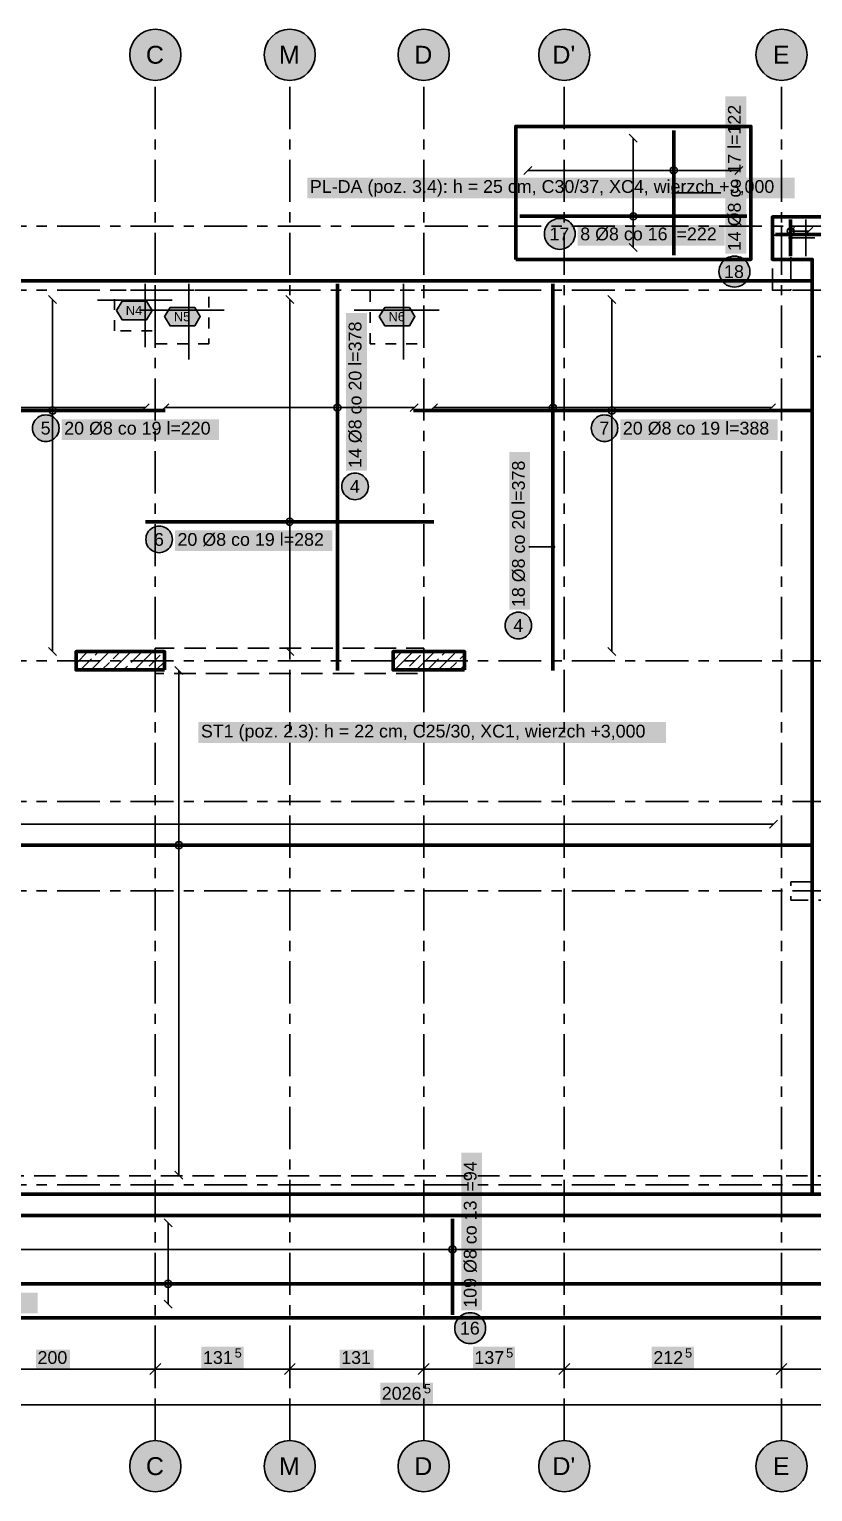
# Model space of a CAD drawing. Header units: metres. Extents: x -3.5 to 19.4, y -3 to 11.3.
# Drawn here: x 4.64 to 12.31, y -3 to 11.3 of the extents above; entities that cross this region are included whole.
import ezdxf

# ---------------------------------------------------------------- set-up
doc = ezdxf.new("R2010")
doc.units = ezdxf.units.M
for name, pattern in [('KRESKOWA', [5.25, 4.2, -1.05]), ('KRESKOWA_DROBNA', [3.15, 2.1, -1.05]), ('PUNKTOWA', [10.5, 8.4, -1.05, 0, -1.05])]:
    doc.linetypes.add(name, pattern=pattern)
for name, color, linetype, lineweight in [('A-KRESKOWANIE', 8, 'Continuous', 18), ('A-MASKA', 7, 'Continuous', 18), ('A-OPISY', 2, 'Continuous', 25), ('K-KONSTR', 7, 'Continuous', 50), ('K-OSIE', 1, 'PUNKTOWA', 25), ('K-WYMIARY', 1, 'Continuous', 25), ('K-ZBROJENIE', 1, 'Continuous', 100), ('K-ZBROJENIE-OPIS', 2, 'Continuous', 25)]:
    doc.layers.add(name, color=color, linetype=linetype, lineweight=lineweight)
doc.styles.add('PL_ARIAL', font='arial.ttf')

msp = doc.modelspace()

# ---------------------------------------------------------------- hatches: boundary and pattern name
at = {"layer": 'A-MASKA', "true_color": 0xffffff}
for points in [[(11.654, 9.105), (11.654, 10.645), (11.451, 10.645), (11.451, 9.105)], [(7.362, 9.647), (12.128, 9.647), (12.128, 9.85), (7.362, 9.85)], [(10.006, 9.184), (11.444, 9.184), (11.444, 9.386), (10.006, 9.386)], [(7.944, 6.985), (7.944, 8.525), (7.741, 8.525), (7.741, 6.985)], [(4.959, 7.284), (6.499, 7.284), (6.499, 7.487), (4.959, 7.487)], [(10.423, 7.284), (11.963, 7.284), (11.963, 7.487), (10.423, 7.487)], [(9.541, 5.625), (9.541, 7.165), (9.339, 7.165), (9.339, 5.625)], [(6.067, 6.197), (7.607, 6.197), (7.607, 6.399), (6.067, 6.399)], [(6.296, 4.322), (10.87, 4.322), (10.87, 4.525), (6.296, 4.525)], [(9.07, -1.226), (9.07, 0.314), (8.867, 0.314), (8.867, -1.226)], [(2.03, -1.255), (4.726, -1.255), (4.726, -1.052), (2.03, -1.052)], [(4.708, -1.792), (5.042, -1.792), (5.042, -1.61), (4.708, -1.61)], [(6.326, -1.792), (6.739, -1.792), (6.739, -1.583), (6.326, -1.583)], [(7.678, -1.792), (8.012, -1.792), (8.012, -1.61), (7.678, -1.61)], [(8.981, -1.792), (9.394, -1.792), (9.394, -1.583), (8.981, -1.583)], [(10.731, -1.792), (11.144, -1.792), (11.144, -1.583), (10.731, -1.583)], [(8.075, -2.143), (8.59, -2.143), (8.59, -1.933), (8.075, -1.933)]]:
    msp.add_hatch(color=7, dxfattribs=at).paths.add_polyline_path(points)
at = {"layer": 'K-OSIE', "true_color": 0xffffff}
for points in [[(6.125, 11.05), (6.123, 11.083), (6.116, 11.115), (6.106, 11.146), (6.092, 11.175), (6.073, 11.202), (6.052, 11.227), (6.027, 11.248), (6, 11.267), (5.971, 11.281), (5.94, 11.291), (5.908, 11.298), (5.875, 11.3), (5.842, 11.298), (5.81, 11.291), (5.779, 11.281), (5.75, 11.267), (5.723, 11.248), (5.698, 11.227), (5.677, 11.202), (5.658, 11.175), (5.644, 11.146), (5.634, 11.115), (5.627, 11.083), (5.625, 11.05), (5.627, 11.017), (5.634, 10.985), (5.644, 10.954), (5.658, 10.925), (5.677, 10.898), (5.698, 10.873), (5.723, 10.852), (5.75, 10.833), (5.779, 10.819), (5.81, 10.809), (5.842, 10.802), (5.875, 10.8), (5.908, 10.802), (5.94, 10.809), (5.971, 10.819), (6, 10.833), (6.027, 10.852), (6.052, 10.873), (6.073, 10.898), (6.092, 10.925), (6.106, 10.954), (6.116, 10.985), (6.123, 11.017)], [(7.44, 11.05), (7.438, 11.083), (7.431, 11.115), (7.421, 11.146), (7.407, 11.175), (7.388, 11.202), (7.367, 11.227), (7.342, 11.248), (7.315, 11.267), (7.286, 11.281), (7.255, 11.291), (7.223, 11.298), (7.19, 11.3), (7.157, 11.298), (7.125, 11.291), (7.094, 11.281), (7.065, 11.267), (7.038, 11.248), (7.013, 11.227), (6.992, 11.202), (6.973, 11.175), (6.959, 11.146), (6.949, 11.115), (6.942, 11.083), (6.94, 11.05), (6.942, 11.017), (6.949, 10.985), (6.959, 10.954), (6.973, 10.925), (6.992, 10.898), (7.013, 10.873), (7.038, 10.852), (7.065, 10.833), (7.094, 10.819), (7.125, 10.809), (7.157, 10.802), (7.19, 10.8), (7.223, 10.802), (7.255, 10.809), (7.286, 10.819), (7.315, 10.833), (7.342, 10.852), (7.367, 10.873), (7.388, 10.898), (7.407, 10.925), (7.421, 10.954), (7.431, 10.985), (7.438, 11.017)], [(8.75, 11.05), (8.748, 11.083), (8.741, 11.115), (8.731, 11.146), (8.717, 11.175), (8.698, 11.202), (8.677, 11.227), (8.652, 11.248), (8.625, 11.267), (8.596, 11.281), (8.565, 11.291), (8.533, 11.298), (8.5, 11.3), (8.467, 11.298), (8.435, 11.291), (8.404, 11.281), (8.375, 11.267), (8.348, 11.248), (8.323, 11.227), (8.302, 11.202), (8.283, 11.175), (8.269, 11.146), (8.259, 11.115), (8.252, 11.083), (8.25, 11.05), (8.252, 11.017), (8.259, 10.985), (8.269, 10.954), (8.283, 10.925), (8.302, 10.898), (8.323, 10.873), (8.348, 10.852), (8.375, 10.833), (8.404, 10.819), (8.435, 10.809), (8.467, 10.802), (8.5, 10.8), (8.533, 10.802), (8.565, 10.809), (8.596, 10.819), (8.625, 10.833), (8.652, 10.852), (8.677, 10.873), (8.698, 10.898), (8.717, 10.925), (8.731, 10.954), (8.741, 10.985), (8.748, 11.017)], [(10.125, 11.05), (10.123, 11.083), (10.116, 11.115), (10.106, 11.146), (10.092, 11.175), (10.073, 11.202), (10.052, 11.227), (10.027, 11.248), (10, 11.267), (9.971, 11.281), (9.94, 11.291), (9.908, 11.298), (9.875, 11.3), (9.842, 11.298), (9.81, 11.291), (9.779, 11.281), (9.75, 11.267), (9.723, 11.248), (9.698, 11.227), (9.677, 11.202), (9.658, 11.175), (9.644, 11.146), (9.634, 11.115), (9.627, 11.083), (9.625, 11.05), (9.627, 11.017), (9.634, 10.985), (9.644, 10.954), (9.658, 10.925), (9.677, 10.898), (9.698, 10.873), (9.723, 10.852), (9.75, 10.833), (9.779, 10.819), (9.81, 10.809), (9.842, 10.802), (9.875, 10.8), (9.908, 10.802), (9.94, 10.809), (9.971, 10.819), (10, 10.833), (10.027, 10.852), (10.052, 10.873), (10.073, 10.898), (10.092, 10.925), (10.106, 10.954), (10.116, 10.985), (10.123, 11.017)], [(12.25, 11.05), (12.248, 11.083), (12.241, 11.115), (12.231, 11.146), (12.217, 11.175), (12.198, 11.202), (12.177, 11.227), (12.152, 11.248), (12.125, 11.267), (12.096, 11.281), (12.065, 11.291), (12.033, 11.298), (12, 11.3), (11.967, 11.298), (11.935, 11.291), (11.904, 11.281), (11.875, 11.267), (11.848, 11.248), (11.823, 11.227), (11.802, 11.202), (11.783, 11.175), (11.769, 11.146), (11.759, 11.115), (11.752, 11.083), (11.75, 11.05), (11.752, 11.017), (11.759, 10.985), (11.769, 10.954), (11.783, 10.925), (11.802, 10.898), (11.823, 10.873), (11.848, 10.852), (11.875, 10.833), (11.904, 10.819), (11.935, 10.809), (11.967, 10.802), (12, 10.8), (12.033, 10.802), (12.065, 10.809), (12.096, 10.819), (12.125, 10.833), (12.152, 10.852), (12.177, 10.873), (12.198, 10.898), (12.217, 10.925), (12.231, 10.954), (12.241, 10.985), (12.248, 11.017)], [(6.125, -2.75), (6.123, -2.717), (6.116, -2.685), (6.106, -2.654), (6.092, -2.625), (6.073, -2.598), (6.052, -2.573), (6.027, -2.552), (6, -2.533), (5.971, -2.519), (5.94, -2.509), (5.908, -2.502), (5.875, -2.5), (5.842, -2.502), (5.81, -2.509), (5.779, -2.519), (5.75, -2.533), (5.723, -2.552), (5.698, -2.573), (5.677, -2.598), (5.658, -2.625), (5.644, -2.654), (5.634, -2.685), (5.627, -2.717), (5.625, -2.75), (5.627, -2.783), (5.634, -2.815), (5.644, -2.846), (5.658, -2.875), (5.677, -2.902), (5.698, -2.927), (5.723, -2.948), (5.75, -2.967), (5.779, -2.981), (5.81, -2.991), (5.842, -2.998), (5.875, -3), (5.908, -2.998), (5.94, -2.991), (5.971, -2.981), (6, -2.967), (6.027, -2.948), (6.052, -2.927), (6.073, -2.902), (6.092, -2.875), (6.106, -2.846), (6.116, -2.815), (6.123, -2.783)], [(7.44, -2.75), (7.438, -2.717), (7.431, -2.685), (7.421, -2.654), (7.407, -2.625), (7.388, -2.598), (7.367, -2.573), (7.342, -2.552), (7.315, -2.533), (7.286, -2.519), (7.255, -2.509), (7.223, -2.502), (7.19, -2.5), (7.157, -2.502), (7.125, -2.509), (7.094, -2.519), (7.065, -2.533), (7.038, -2.552), (7.013, -2.573), (6.992, -2.598), (6.973, -2.625), (6.959, -2.654), (6.949, -2.685), (6.942, -2.717), (6.94, -2.75), (6.942, -2.783), (6.949, -2.815), (6.959, -2.846), (6.973, -2.875), (6.992, -2.902), (7.013, -2.927), (7.038, -2.948), (7.065, -2.967), (7.094, -2.981), (7.125, -2.991), (7.157, -2.998), (7.19, -3), (7.223, -2.998), (7.255, -2.991), (7.286, -2.981), (7.315, -2.967), (7.342, -2.948), (7.367, -2.927), (7.388, -2.902), (7.407, -2.875), (7.421, -2.846), (7.431, -2.815), (7.438, -2.783)], [(8.75, -2.75), (8.748, -2.717), (8.741, -2.685), (8.731, -2.654), (8.717, -2.625), (8.698, -2.598), (8.677, -2.573), (8.652, -2.552), (8.625, -2.533), (8.596, -2.519), (8.565, -2.509), (8.533, -2.502), (8.5, -2.5), (8.467, -2.502), (8.435, -2.509), (8.404, -2.519), (8.375, -2.533), (8.348, -2.552), (8.323, -2.573), (8.302, -2.598), (8.283, -2.625), (8.269, -2.654), (8.259, -2.685), (8.252, -2.717), (8.25, -2.75), (8.252, -2.783), (8.259, -2.815), (8.269, -2.846), (8.283, -2.875), (8.302, -2.902), (8.323, -2.927), (8.348, -2.948), (8.375, -2.967), (8.404, -2.981), (8.435, -2.991), (8.467, -2.998), (8.5, -3), (8.533, -2.998), (8.565, -2.991), (8.596, -2.981), (8.625, -2.967), (8.652, -2.948), (8.677, -2.927), (8.698, -2.902), (8.717, -2.875), (8.731, -2.846), (8.741, -2.815), (8.748, -2.783)], [(10.125, -2.75), (10.123, -2.717), (10.116, -2.685), (10.106, -2.654), (10.092, -2.625), (10.073, -2.598), (10.052, -2.573), (10.027, -2.552), (10, -2.533), (9.971, -2.519), (9.94, -2.509), (9.908, -2.502), (9.875, -2.5), (9.842, -2.502), (9.81, -2.509), (9.779, -2.519), (9.75, -2.533), (9.723, -2.552), (9.698, -2.573), (9.677, -2.598), (9.658, -2.625), (9.644, -2.654), (9.634, -2.685), (9.627, -2.717), (9.625, -2.75), (9.627, -2.783), (9.634, -2.815), (9.644, -2.846), (9.658, -2.875), (9.677, -2.902), (9.698, -2.927), (9.723, -2.948), (9.75, -2.967), (9.779, -2.981), (9.81, -2.991), (9.842, -2.998), (9.875, -3), (9.908, -2.998), (9.94, -2.991), (9.971, -2.981), (10, -2.967), (10.027, -2.948), (10.052, -2.927), (10.073, -2.902), (10.092, -2.875), (10.106, -2.846), (10.116, -2.815), (10.123, -2.783)], [(12.25, -2.75), (12.248, -2.717), (12.241, -2.685), (12.231, -2.654), (12.217, -2.625), (12.198, -2.598), (12.177, -2.573), (12.152, -2.552), (12.125, -2.533), (12.096, -2.519), (12.065, -2.509), (12.033, -2.502), (12, -2.5), (11.967, -2.502), (11.935, -2.509), (11.904, -2.519), (11.875, -2.533), (11.848, -2.552), (11.823, -2.573), (11.802, -2.598), (11.783, -2.625), (11.769, -2.654), (11.759, -2.685), (11.752, -2.717), (11.75, -2.75), (11.752, -2.783), (11.759, -2.815), (11.769, -2.846), (11.783, -2.875), (11.802, -2.902), (11.823, -2.927), (11.848, -2.948), (11.875, -2.967), (11.904, -2.981), (11.935, -2.991), (11.967, -2.998), (12, -3), (12.033, -2.998), (12.065, -2.991), (12.096, -2.981), (12.125, -2.967), (12.152, -2.948), (12.177, -2.927), (12.198, -2.902), (12.217, -2.875), (12.231, -2.846), (12.241, -2.815), (12.248, -2.783)]]:
    msp.add_hatch(color=7, dxfattribs=at).paths.add_polyline_path(points)
at = {"layer": 'K-ZBROJENIE-OPIS', "true_color": 0x000000}
for points in [[(10.969, 9.7), (10.968, 9.706), (10.966, 9.711), (10.962, 9.716), (10.958, 9.719), (10.952, 9.722), (10.946, 9.723), (10.941, 9.722), (10.935, 9.719), (10.931, 9.716), (10.927, 9.711), (10.925, 9.706), (10.924, 9.7), (10.925, 9.694), (10.927, 9.689), (10.931, 9.684), (10.935, 9.681), (10.941, 9.678), (10.946, 9.677), (10.952, 9.678), (10.958, 9.681), (10.962, 9.684), (10.966, 9.689), (10.968, 9.694)], [(12.111, 9.26), (12.11, 9.266), (12.108, 9.271), (12.104, 9.276), (12.1, 9.279), (12.094, 9.282), (12.089, 9.283), (12.083, 9.282), (12.077, 9.279), (12.073, 9.276), (12.069, 9.271), (12.067, 9.266), (12.066, 9.26), (12.067, 9.254), (12.069, 9.249), (12.073, 9.244), (12.077, 9.241), (12.083, 9.238), (12.089, 9.237), (12.094, 9.238), (12.1, 9.241), (12.104, 9.244), (12.108, 9.249), (12.11, 9.254)], [(9.786, 6.24), (9.786, 6.245), (9.783, 6.251), (9.78, 6.256), (9.775, 6.259), (9.77, 6.261), (9.764, 6.262), (9.758, 6.261), (9.753, 6.259), (9.748, 6.256), (9.744, 6.251), (9.742, 6.245), (9.741, 6.24), (9.742, 6.234), (9.744, 6.228), (9.748, 6.224), (9.753, 6.22), (9.758, 6.218), (9.764, 6.217), (9.77, 6.218), (9.775, 6.22), (9.78, 6.224), (9.783, 6.228), (9.786, 6.234)]]:
    msp.add_hatch(color=7, dxfattribs=at).paths.add_polyline_path(points)
at = {"layer": 'K-ZBROJENIE-OPIS', "true_color": 0xffffff}
for points in [[(9.982, 9.299), (9.98, 9.318), (9.976, 9.338), (9.97, 9.357), (9.961, 9.374), (9.95, 9.391), (9.937, 9.406), (9.923, 9.419), (9.906, 9.43), (9.888, 9.438), (9.87, 9.445), (9.85, 9.448), (9.831, 9.45), (9.811, 9.448), (9.791, 9.445), (9.773, 9.438), (9.755, 9.43), (9.739, 9.419), (9.724, 9.406), (9.711, 9.391), (9.7, 9.374), (9.691, 9.357), (9.685, 9.338), (9.681, 9.318), (9.68, 9.299), (9.681, 9.279), (9.685, 9.26), (9.691, 9.241), (9.7, 9.223), (9.711, 9.207), (9.724, 9.192), (9.739, 9.179), (9.755, 9.168), (9.773, 9.159), (9.791, 9.153), (9.811, 9.149), (9.831, 9.148), (9.85, 9.149), (9.87, 9.153), (9.888, 9.159), (9.906, 9.168), (9.923, 9.179), (9.937, 9.192), (9.95, 9.207), (9.961, 9.223), (9.97, 9.241), (9.976, 9.26), (9.98, 9.279)], [(11.69, 8.93), (11.689, 8.95), (11.685, 8.969), (11.678, 8.988), (11.67, 9.006), (11.659, 9.022), (11.646, 9.037), (11.631, 9.05), (11.614, 9.061), (11.597, 9.07), (11.578, 9.076), (11.559, 9.08), (11.539, 9.081), (11.519, 9.08), (11.5, 9.076), (11.481, 9.07), (11.463, 9.061), (11.447, 9.05), (11.432, 9.037), (11.419, 9.022), (11.408, 9.006), (11.399, 8.988), (11.393, 8.969), (11.389, 8.95), (11.388, 8.93), (11.389, 8.91), (11.393, 8.891), (11.399, 8.872), (11.408, 8.855), (11.419, 8.838), (11.432, 8.823), (11.447, 8.81), (11.463, 8.799), (11.481, 8.79), (11.5, 8.784), (11.519, 8.78), (11.539, 8.779), (11.559, 8.78), (11.578, 8.784), (11.597, 8.79), (11.614, 8.799), (11.631, 8.81), (11.646, 8.823), (11.659, 8.838), (11.67, 8.855), (11.678, 8.872), (11.685, 8.891), (11.689, 8.91)], [(5.496, 8.55), (5.55, 8.64), (5.79, 8.64), (5.844, 8.55), (5.79, 8.46), (5.55, 8.46)], [(5.966, 8.49), (6.02, 8.58), (6.26, 8.58), (6.314, 8.49), (6.26, 8.4), (6.02, 8.4)], [(8.066, 8.49), (8.12, 8.58), (8.36, 8.58), (8.414, 8.49), (8.36, 8.4), (8.12, 8.4)], [(4.934, 7.399), (4.933, 7.416), (4.93, 7.433), (4.924, 7.449), (4.917, 7.464), (4.907, 7.479), (4.896, 7.491), (4.883, 7.503), (4.869, 7.512), (4.854, 7.519), (4.838, 7.525), (4.821, 7.528), (4.804, 7.529), (4.787, 7.528), (4.77, 7.525), (4.754, 7.519), (4.739, 7.512), (4.725, 7.503), (4.712, 7.491), (4.701, 7.479), (4.691, 7.464), (4.684, 7.449), (4.678, 7.433), (4.675, 7.416), (4.674, 7.399), (4.675, 7.382), (4.678, 7.366), (4.684, 7.35), (4.691, 7.334), (4.701, 7.32), (4.712, 7.307), (4.725, 7.296), (4.739, 7.287), (4.754, 7.279), (4.77, 7.274), (4.787, 7.27), (4.804, 7.269), (4.821, 7.27), (4.838, 7.274), (4.854, 7.279), (4.869, 7.287), (4.883, 7.296), (4.896, 7.307), (4.907, 7.32), (4.917, 7.334), (4.924, 7.35), (4.93, 7.366), (4.933, 7.382)], [(10.398, 7.399), (10.397, 7.416), (10.394, 7.433), (10.389, 7.449), (10.381, 7.464), (10.372, 7.479), (10.36, 7.491), (10.348, 7.503), (10.333, 7.512), (10.318, 7.519), (10.302, 7.525), (10.285, 7.528), (10.268, 7.529), (10.251, 7.528), (10.235, 7.525), (10.219, 7.519), (10.203, 7.512), (10.189, 7.503), (10.177, 7.491), (10.165, 7.479), (10.156, 7.464), (10.148, 7.449), (10.143, 7.433), (10.14, 7.416), (10.138, 7.399), (10.14, 7.382), (10.143, 7.366), (10.148, 7.35), (10.156, 7.334), (10.165, 7.32), (10.177, 7.307), (10.189, 7.296), (10.203, 7.287), (10.219, 7.279), (10.235, 7.274), (10.251, 7.27), (10.268, 7.269), (10.285, 7.27), (10.302, 7.274), (10.318, 7.279), (10.333, 7.287), (10.348, 7.296), (10.36, 7.307), (10.372, 7.32), (10.381, 7.334), (10.389, 7.35), (10.394, 7.366), (10.397, 7.382)], [(7.959, 6.83), (7.958, 6.847), (7.954, 6.864), (7.949, 6.88), (7.941, 6.895), (7.932, 6.91), (7.921, 6.922), (7.908, 6.934), (7.894, 6.943), (7.878, 6.951), (7.862, 6.956), (7.846, 6.959), (7.829, 6.96), (7.812, 6.959), (7.795, 6.956), (7.779, 6.951), (7.764, 6.943), (7.75, 6.934), (7.737, 6.922), (7.726, 6.91), (7.716, 6.895), (7.709, 6.88), (7.703, 6.864), (7.7, 6.847), (7.699, 6.83), (7.7, 6.813), (7.703, 6.797), (7.709, 6.781), (7.716, 6.765), (7.726, 6.751), (7.737, 6.739), (7.75, 6.727), (7.764, 6.718), (7.779, 6.71), (7.795, 6.705), (7.812, 6.702), (7.829, 6.7), (7.846, 6.702), (7.862, 6.705), (7.878, 6.71), (7.894, 6.718), (7.908, 6.727), (7.921, 6.739), (7.932, 6.751), (7.941, 6.765), (7.949, 6.781), (7.954, 6.797), (7.958, 6.813)], [(6.042, 6.312), (6.041, 6.329), (6.038, 6.346), (6.033, 6.362), (6.025, 6.377), (6.016, 6.391), (6.004, 6.404), (5.992, 6.415), (5.977, 6.424), (5.962, 6.432), (5.946, 6.437), (5.929, 6.441), (5.912, 6.442), (5.895, 6.441), (5.879, 6.437), (5.863, 6.432), (5.847, 6.424), (5.833, 6.415), (5.821, 6.404), (5.809, 6.391), (5.8, 6.377), (5.792, 6.362), (5.787, 6.346), (5.784, 6.329), (5.782, 6.312), (5.784, 6.295), (5.787, 6.278), (5.792, 6.262), (5.8, 6.247), (5.809, 6.233), (5.821, 6.22), (5.833, 6.209), (5.847, 6.199), (5.863, 6.192), (5.879, 6.186), (5.895, 6.183), (5.912, 6.182), (5.929, 6.183), (5.946, 6.186), (5.962, 6.192), (5.977, 6.199), (5.992, 6.209), (6.004, 6.22), (6.016, 6.233), (6.025, 6.247), (6.033, 6.262), (6.038, 6.278), (6.041, 6.295)], [(9.556, 5.47), (9.555, 5.487), (9.552, 5.503), (9.546, 5.519), (9.539, 5.535), (9.53, 5.549), (9.518, 5.562), (9.506, 5.573), (9.491, 5.582), (9.476, 5.59), (9.46, 5.595), (9.443, 5.599), (9.426, 5.6), (9.409, 5.599), (9.393, 5.595), (9.377, 5.59), (9.361, 5.582), (9.347, 5.573), (9.334, 5.562), (9.323, 5.549), (9.314, 5.535), (9.306, 5.519), (9.301, 5.503), (9.298, 5.487), (9.296, 5.47), (9.298, 5.453), (9.301, 5.436), (9.306, 5.42), (9.314, 5.405), (9.323, 5.391), (9.334, 5.378), (9.347, 5.367), (9.361, 5.357), (9.377, 5.35), (9.393, 5.344), (9.409, 5.341), (9.426, 5.34), (9.443, 5.341), (9.46, 5.344), (9.476, 5.35), (9.491, 5.357), (9.506, 5.367), (9.518, 5.378), (9.53, 5.391), (9.539, 5.405), (9.546, 5.42), (9.552, 5.436), (9.555, 5.453)], [(9.106, -1.401), (9.105, -1.381), (9.101, -1.362), (9.095, -1.343), (9.086, -1.325), (9.075, -1.309), (9.062, -1.294), (9.047, -1.281), (9.03, -1.27), (9.013, -1.261), (8.994, -1.255), (8.975, -1.251), (8.955, -1.25), (8.935, -1.251), (8.916, -1.255), (8.897, -1.261), (8.879, -1.27), (8.863, -1.281), (8.848, -1.294), (8.835, -1.309), (8.824, -1.325), (8.815, -1.343), (8.809, -1.362), (8.805, -1.381), (8.804, -1.401), (8.805, -1.42), (8.809, -1.44), (8.815, -1.459), (8.824, -1.476), (8.835, -1.493), (8.848, -1.508), (8.863, -1.521), (8.879, -1.532), (8.897, -1.54), (8.916, -1.547), (8.935, -1.551), (8.955, -1.552), (8.975, -1.551), (8.994, -1.547), (9.013, -1.54), (9.03, -1.532), (9.047, -1.521), (9.062, -1.508), (9.075, -1.493), (9.086, -1.476), (9.095, -1.459), (9.101, -1.44), (9.105, -1.42)]]:
    msp.add_hatch(color=7, dxfattribs=at).paths.add_polyline_path(points)

# ---------------------------------------------------------------- linework, layer by layer
at = {"layer": 'A-KRESKOWANIE', "lineweight": 25, "ltscale": 0.05}
for points in [[(5.1, 5.1), (5.215, 5.215)], [(5.109, 5.215), (5.109, 5.215)], [(5.247, 5.035), (5.427, 5.215)], [(5.286, 5.18), (5.321, 5.215)], [(5.459, 5.035), (5.639, 5.215)], [(5.462, 5.144), (5.533, 5.215)], [(5.639, 5.109), (5.745, 5.215)], [(5.671, 5.035), (5.851, 5.215)], [(5.816, 5.073), (5.922, 5.18)], [(5.957, 5.215), (5.957, 5.215)], [(8.2, 5.124), (8.291, 5.215)], [(8.217, 5.035), (8.397, 5.215)], [(8.362, 5.073), (8.468, 5.18)], [(8.429, 5.035), (8.609, 5.215)], [(8.503, 5.215), (8.503, 5.215)], [(8.641, 5.035), (8.821, 5.215)], [(8.68, 5.18), (8.715, 5.215)], [(8.857, 5.144), (8.9, 5.188)], [(5.144, 5.038), (5.25, 5.144)], [(5.353, 5.035), (5.427, 5.109)], [(5.565, 5.035), (5.604, 5.073)], [(5.777, 5.035), (5.781, 5.038)], [(5.884, 5.035), (5.965, 5.116)], [(8.323, 5.035), (8.326, 5.038)], [(8.538, 5.038), (8.644, 5.144)], [(8.747, 5.035), (8.821, 5.109)], [(8.853, 5.035), (8.9, 5.082)]]:
    msp.add_lwpolyline(points, dxfattribs=at)
at = {"layer": 'K-KONSTR', "lineweight": 70, "ltscale": 0.05}
for points in [[(9.4, 9.05), (11.7, 9.05), (11.7, 10.35), (9.4, 10.35)], [(12.3, -0.09), (18.465, -0.09), (18.465, 9.465), (11.91, 9.465), (11.91, 9.05), (12.3, 9.05)], [(-0.09, -0.09), (12.3, -0.09), (12.3, 8.84), (-0.09, 8.84)], [(5.965, 5.035), (5.965, 5.215), (5.1, 5.215), (5.1, 5.035)], [(8.9, 5.035), (8.9, 5.215), (8.2, 5.215), (8.2, 5.035)], [(-1.8, -1.3), (13.8, -1.3), (13.8, -0.3), (-0.3, -0.3), (-0.3, 5.125), (-1.8, 5.125)]]:
    msp.add_lwpolyline(points, close=True, dxfattribs=at)
at = {"layer": 'K-KONSTR', "linetype": 'KRESKOWA', "lineweight": 35, "ltscale": 0.05, "flags": 128}
for points in [[(11.91, 9.465), (18.285, 9.465), (18.285, 9.285), (11.91, 9.285)], [(11.91, 8.75), (11.91, 8.84), (11.91, 9.285), (12.09, 9.285), (12.09, 8.75)], [(8.5, 5.25), (8.5, 5), (5.875, 5), (5.875, 5.25)], [(12.09, 2.965), (18.285, 2.965), (18.285, 2.785), (12.09, 2.785)], [(12, 0.09), (12, -0.09), (0, -0.09), (0, 0.09)], [(18.285, -0.09), (12, -0.09), (12, 0.09), (18.285, 0.09)]]:
    msp.add_lwpolyline(points, close=True, dxfattribs=at)
at = {"layer": 'K-OSIE', "linetype": 'PUNKTOWA', "lineweight": 35, "ltscale": 0.049096, "flags": 128}
for points in [[(5.875, -2.5), (5.875, 10.8)], [(7.19, -2.5), (7.19, 10.8)], [(8.5, -2.5), (8.5, 10.8)], [(9.875, -2.5), (9.875, 10.8)], [(12, -2.5), (12, 10.8)]]:
    msp.add_lwpolyline(points, dxfattribs=at)
at = {"layer": 'K-OSIE', "linetype": 'PUNKTOWA', "lineweight": 35, "ltscale": 0.049932, "flags": 128}
for points in [[(-3, 9.375), (18.915, 9.375)], [(-3, 8.75), (18.915, 8.75)], [(-3, 5.125), (18.915, 5.125)], [(-3, 3.75), (18.915, 3.75)], [(-3, 2.875), (18.915, 2.875)], [(-3, 0), (18.915, 0)]]:
    msp.add_lwpolyline(points, dxfattribs=at)
at = {"layer": 'K-OSIE', "linetype": 'Continuous', "lineweight": 35, "ltscale": 0.05}
for centre in [(5.875, 11.05), (7.19, 11.05), (8.5, 11.05), (9.875, 11.05), (12, 11.05), (5.875, -2.75), (7.19, -2.75), (8.5, -2.75), (9.875, -2.75), (12, -2.75)]:
    msp.add_circle(centre, 0.25, dxfattribs=at)
at = {"layer": 'K-WYMIARY', "lineweight": 35, "ltscale": 0.05}
for points in [[(5.875, -1.7), (5.875, -1.9)], [(7.19, -1.7), (7.19, -1.9)], [(8.5, -1.7), (8.5, -1.9)], [(9.875, -1.7), (9.875, -1.9)], [(12, -1.7), (12, -1.9)], [(-1.1, -1.8), (18.475, -1.8)], [(5.822, -1.853), (5.928, -1.747)], [(7.137, -1.853), (7.243, -1.747)], [(8.447, -1.853), (8.553, -1.747)], [(9.822, -1.853), (9.928, -1.747)], [(11.947, -1.853), (12.053, -1.747)], [(-1.9, -2.15), (18.565, -2.15)]]:
    msp.add_lwpolyline(points, dxfattribs=at)
at = {"layer": 'K-ZBROJENIE', "lineweight": 70, "ltscale": 0.05}
for points in [[(10.946, 9.09), (10.946, 10.31)], [(9.44, 9.471), (11.66, 9.471)], [(12.089, 9.08), (12.089, 9.44)], [(11.94, 9.292), (18.44, 9.292)], [(7.656, 5.03), (7.656, 8.81)], [(9.764, 5.03), (9.764, 8.81)], [(3.77, 7.572), (5.97, 7.572)], [(8.4, 7.572), (12.28, 7.572)], [(5.78, 6.484), (8.6, 6.484)], [(-0.07, 3.322), (12.28, 3.322)], [(8.782, -1.27), (8.782, -0.33)], [(-1.77, -0.967), (13.77, -0.967)]]:
    msp.add_lwpolyline(points, dxfattribs=at)
at = {"layer": 'K-ZBROJENIE', "lineweight": 35, "ltscale": 0.05}
for points in [[(12.239, 9.08), (12.239, 9.44)], [(11.94, 9.295), (13.43, 9.295)], [(5.775, 8.19), (5.775, 8.81)], [(6.203, 8.07), (6.203, 8.81)], [(8.303, 8.07), (8.303, 8.81)], [(5.31, 8.65), (6.04, 8.65)], [(5.72, 8.553), (6.55, 8.553)], [(7.82, 8.553), (8.65, 8.553)]]:
    msp.add_lwpolyline(points, dxfattribs=at)
at = {"layer": 'K-ZBROJENIE-OPIS', "lineweight": 35, "ltscale": 0.05}
for points in [[(10.589, 10.195), (10.511, 10.273)], [(10.55, 9.166), (10.55, 10.234)], [(9.48, 9.881), (9.558, 9.958)], [(9.519, 9.92), (11.581, 9.92)], [(11.542, 9.881), (11.62, 9.958)], [(10.946, 9.7), (11.406, 9.7)], [(12.05, 9.286), (12.127, 9.364)], [(12.089, 9.325), (12.266, 9.325)], [(12.227, 9.286), (12.305, 9.364)], [(10.589, 9.127), (10.511, 9.205)], [(12.089, 9.26), (12.324, 9.26)], [(4.909, 8.62), (4.831, 8.698)], [(4.87, 5.216), (4.87, 8.659)], [(7.229, 8.62), (7.151, 8.698)], [(7.19, 5.216), (7.19, 8.659)], [(10.379, 8.62), (10.301, 8.698)], [(10.34, 5.216), (10.34, 8.659)], [(3.975, 7.6), (5.775, 7.6)], [(5.736, 7.562), (5.814, 7.639)], [(5.93, 7.562), (6.008, 7.639)], [(5.969, 7.6), (8.406, 7.6)], [(8.367, 7.562), (8.445, 7.639)], [(8.558, 7.562), (8.636, 7.639)], [(8.597, 7.6), (11.903, 7.6)], [(11.864, 7.562), (11.942, 7.639)], [(9.764, 6.24), (9.529, 6.24)], [(4.909, 5.177), (4.831, 5.255)], [(7.229, 5.177), (7.151, 5.255)], [(10.379, 5.177), (10.301, 5.255)], [(6.144, 4.991), (6.066, 5.069)], [(6.105, 0.095), (6.105, 5.03)], [(0.08, 3.527), (11.92, 3.527)], [(11.881, 3.488), (11.959, 3.566)], [(6.144, 0.056), (6.066, 0.134)], [(6.039, -0.41), (5.961, -0.332)], [(6, -1.166), (6, -0.371)], [(-0.277, -0.631), (13.7, -0.631)], [(6.039, -1.205), (5.961, -1.127)]]:
    msp.add_lwpolyline(points, dxfattribs=at)
for points in [[(9.982, 9.299), (9.98, 9.318), (9.976, 9.338), (9.97, 9.357), (9.961, 9.374), (9.95, 9.391), (9.937, 9.406), (9.923, 9.419), (9.906, 9.43), (9.888, 9.438), (9.87, 9.445), (9.85, 9.448), (9.831, 9.45), (9.811, 9.448), (9.791, 9.445), (9.773, 9.438), (9.755, 9.43), (9.739, 9.419), (9.724, 9.406), (9.711, 9.391), (9.7, 9.374), (9.691, 9.357), (9.685, 9.338), (9.681, 9.318), (9.68, 9.299), (9.681, 9.279), (9.685, 9.26), (9.691, 9.241), (9.7, 9.223), (9.711, 9.207), (9.724, 9.192), (9.739, 9.179), (9.755, 9.168), (9.773, 9.159), (9.791, 9.153), (9.811, 9.149), (9.831, 9.148), (9.85, 9.149), (9.87, 9.153), (9.888, 9.159), (9.906, 9.168), (9.923, 9.179), (9.937, 9.192), (9.95, 9.207), (9.961, 9.223), (9.97, 9.241), (9.976, 9.26), (9.98, 9.279)], [(11.69, 8.93), (11.689, 8.95), (11.685, 8.969), (11.678, 8.988), (11.67, 9.006), (11.659, 9.022), (11.646, 9.037), (11.631, 9.05), (11.614, 9.061), (11.597, 9.07), (11.578, 9.076), (11.559, 9.08), (11.539, 9.081), (11.519, 9.08), (11.5, 9.076), (11.481, 9.07), (11.463, 9.061), (11.447, 9.05), (11.432, 9.037), (11.419, 9.022), (11.408, 9.006), (11.399, 8.988), (11.393, 8.969), (11.389, 8.95), (11.388, 8.93), (11.389, 8.91), (11.393, 8.891), (11.399, 8.872), (11.408, 8.855), (11.419, 8.838), (11.432, 8.823), (11.447, 8.81), (11.463, 8.799), (11.481, 8.79), (11.5, 8.784), (11.519, 8.78), (11.539, 8.779), (11.559, 8.78), (11.578, 8.784), (11.597, 8.79), (11.614, 8.799), (11.631, 8.81), (11.646, 8.823), (11.659, 8.838), (11.67, 8.855), (11.678, 8.872), (11.685, 8.891), (11.689, 8.91)], [(5.496, 8.55), (5.55, 8.64), (5.79, 8.64), (5.844, 8.55), (5.79, 8.46), (5.55, 8.46)], [(5.966, 8.49), (6.02, 8.58), (6.26, 8.58), (6.314, 8.49), (6.26, 8.4), (6.02, 8.4)], [(8.066, 8.49), (8.12, 8.58), (8.36, 8.58), (8.414, 8.49), (8.36, 8.4), (8.12, 8.4)], [(4.934, 7.399), (4.933, 7.416), (4.93, 7.433), (4.924, 7.449), (4.917, 7.464), (4.907, 7.479), (4.896, 7.491), (4.883, 7.503), (4.869, 7.512), (4.854, 7.519), (4.838, 7.525), (4.821, 7.528), (4.804, 7.529), (4.787, 7.528), (4.77, 7.525), (4.754, 7.519), (4.739, 7.512), (4.725, 7.503), (4.712, 7.491), (4.701, 7.479), (4.691, 7.464), (4.684, 7.449), (4.678, 7.433), (4.675, 7.416), (4.674, 7.399), (4.675, 7.382), (4.678, 7.366), (4.684, 7.35), (4.691, 7.334), (4.701, 7.32), (4.712, 7.307), (4.725, 7.296), (4.739, 7.287), (4.754, 7.279), (4.77, 7.274), (4.787, 7.27), (4.804, 7.269), (4.821, 7.27), (4.838, 7.274), (4.854, 7.279), (4.869, 7.287), (4.883, 7.296), (4.896, 7.307), (4.907, 7.32), (4.917, 7.334), (4.924, 7.35), (4.93, 7.366), (4.933, 7.382)], [(10.398, 7.399), (10.397, 7.416), (10.394, 7.433), (10.389, 7.449), (10.381, 7.464), (10.372, 7.479), (10.36, 7.491), (10.348, 7.503), (10.333, 7.512), (10.318, 7.519), (10.302, 7.525), (10.285, 7.528), (10.268, 7.529), (10.251, 7.528), (10.235, 7.525), (10.219, 7.519), (10.203, 7.512), (10.189, 7.503), (10.177, 7.491), (10.165, 7.479), (10.156, 7.464), (10.148, 7.449), (10.143, 7.433), (10.14, 7.416), (10.138, 7.399), (10.14, 7.382), (10.143, 7.366), (10.148, 7.35), (10.156, 7.334), (10.165, 7.32), (10.177, 7.307), (10.189, 7.296), (10.203, 7.287), (10.219, 7.279), (10.235, 7.274), (10.251, 7.27), (10.268, 7.269), (10.285, 7.27), (10.302, 7.274), (10.318, 7.279), (10.333, 7.287), (10.348, 7.296), (10.36, 7.307), (10.372, 7.32), (10.381, 7.334), (10.389, 7.35), (10.394, 7.366), (10.397, 7.382)], [(7.959, 6.83), (7.958, 6.847), (7.954, 6.864), (7.949, 6.88), (7.941, 6.895), (7.932, 6.91), (7.921, 6.922), (7.908, 6.934), (7.894, 6.943), (7.878, 6.951), (7.862, 6.956), (7.846, 6.959), (7.829, 6.96), (7.812, 6.959), (7.795, 6.956), (7.779, 6.951), (7.764, 6.943), (7.75, 6.934), (7.737, 6.922), (7.726, 6.91), (7.716, 6.895), (7.709, 6.88), (7.703, 6.864), (7.7, 6.847), (7.699, 6.83), (7.7, 6.813), (7.703, 6.797), (7.709, 6.781), (7.716, 6.765), (7.726, 6.751), (7.737, 6.739), (7.75, 6.727), (7.764, 6.718), (7.779, 6.71), (7.795, 6.705), (7.812, 6.702), (7.829, 6.7), (7.846, 6.702), (7.862, 6.705), (7.878, 6.71), (7.894, 6.718), (7.908, 6.727), (7.921, 6.739), (7.932, 6.751), (7.941, 6.765), (7.949, 6.781), (7.954, 6.797), (7.958, 6.813)], [(6.042, 6.312), (6.041, 6.329), (6.038, 6.346), (6.033, 6.362), (6.025, 6.377), (6.016, 6.391), (6.004, 6.404), (5.992, 6.415), (5.977, 6.424), (5.962, 6.432), (5.946, 6.437), (5.929, 6.441), (5.912, 6.442), (5.895, 6.441), (5.879, 6.437), (5.863, 6.432), (5.847, 6.424), (5.833, 6.415), (5.821, 6.404), (5.809, 6.391), (5.8, 6.377), (5.792, 6.362), (5.787, 6.346), (5.784, 6.329), (5.782, 6.312), (5.784, 6.295), (5.787, 6.278), (5.792, 6.262), (5.8, 6.247), (5.809, 6.233), (5.821, 6.22), (5.833, 6.209), (5.847, 6.199), (5.863, 6.192), (5.879, 6.186), (5.895, 6.183), (5.912, 6.182), (5.929, 6.183), (5.946, 6.186), (5.962, 6.192), (5.977, 6.199), (5.992, 6.209), (6.004, 6.22), (6.016, 6.233), (6.025, 6.247), (6.033, 6.262), (6.038, 6.278), (6.041, 6.295)], [(9.556, 5.47), (9.555, 5.487), (9.552, 5.503), (9.546, 5.519), (9.539, 5.535), (9.53, 5.549), (9.518, 5.562), (9.506, 5.573), (9.491, 5.582), (9.476, 5.59), (9.46, 5.595), (9.443, 5.599), (9.426, 5.6), (9.409, 5.599), (9.393, 5.595), (9.377, 5.59), (9.361, 5.582), (9.347, 5.573), (9.334, 5.562), (9.323, 5.549), (9.314, 5.535), (9.306, 5.519), (9.301, 5.503), (9.298, 5.487), (9.296, 5.47), (9.298, 5.453), (9.301, 5.436), (9.306, 5.42), (9.314, 5.405), (9.323, 5.391), (9.334, 5.378), (9.347, 5.367), (9.361, 5.357), (9.377, 5.35), (9.393, 5.344), (9.409, 5.341), (9.426, 5.34), (9.443, 5.341), (9.46, 5.344), (9.476, 5.35), (9.491, 5.357), (9.506, 5.367), (9.518, 5.378), (9.53, 5.391), (9.539, 5.405), (9.546, 5.42), (9.552, 5.436), (9.555, 5.453)], [(9.106, -1.401), (9.105, -1.381), (9.101, -1.362), (9.095, -1.343), (9.086, -1.325), (9.075, -1.309), (9.062, -1.294), (9.047, -1.281), (9.03, -1.27), (9.013, -1.261), (8.994, -1.255), (8.975, -1.251), (8.955, -1.25), (8.935, -1.251), (8.916, -1.255), (8.897, -1.261), (8.879, -1.27), (8.863, -1.281), (8.848, -1.294), (8.835, -1.309), (8.824, -1.325), (8.815, -1.343), (8.809, -1.362), (8.805, -1.381), (8.804, -1.401), (8.805, -1.42), (8.809, -1.44), (8.815, -1.459), (8.824, -1.476), (8.835, -1.493), (8.848, -1.508), (8.863, -1.521), (8.879, -1.532), (8.897, -1.54), (8.916, -1.547), (8.935, -1.551), (8.955, -1.552), (8.975, -1.551), (8.994, -1.547), (9.013, -1.54), (9.03, -1.532), (9.047, -1.521), (9.062, -1.508), (9.075, -1.493), (9.086, -1.476), (9.095, -1.459), (9.101, -1.44), (9.105, -1.42)]]:
    msp.add_lwpolyline(points, close=True, dxfattribs=at)
at = {"layer": 'K-ZBROJENIE-OPIS', "linetype": 'KRESKOWA_DROBNA', "lineweight": 35, "ltscale": 0.05, "flags": 128}
for points in [[(13.275, 8.1), (12.3, 8.1), (12.3, 9.05), (12, 9.05), (12, 9.375), (13.275, 9.375)], [(5.475, 8.35), (5.475, 8.75), (5.875, 8.75), (5.875, 8.35)], [(6.4, 8.225), (5.875, 8.225), (5.875, 8.75), (6.4, 8.75)], [(7.975, 8.225), (7.975, 8.75), (8.5, 8.75), (8.5, 8.225)]]:
    msp.add_lwpolyline(points, close=True, dxfattribs=at)
at = {"layer": 'K-ZBROJENIE-OPIS', "lineweight": 35, "ltscale": 0.05}
for centre in [(10.946, 9.92), (10.55, 9.471), (12.089, 9.325), (4.87, 7.572), (7.656, 7.6), (9.764, 7.6), (10.34, 7.572), (7.19, 6.484), (6.105, 3.322), (8.782, -0.631), (6, -0.967)]:
    msp.add_circle(centre, 0.035, dxfattribs=at)

# ---------------------------------------------------------------- texts
at = {"layer": 'A-OPISY', "style": 'PL_ARIAL'}
for s, p in [('PL-DA (poz. 3.4): h = 25 cm, C30/37, XC4, wierzch +3,000', (7.387, 9.7)), ('ST1 (poz. 2.3): h = 22 cm, C25/30, XC1, wierzch +3,000', (6.321, 4.375))]:
    msp.add_text(s, height=0.125, dxfattribs=at).set_placement(p)
at = {"layer": 'K-OSIE', "style": 'PL_ARIAL'}
for s, p in [('C', (5.783, 10.963)), ('M', (7.084, 10.963)), ('D', (8.408, 10.963)), ("D'", (9.759, 10.963)), ('E', (11.915, 10.963)), ('C', (5.783, -2.837)), ('M', (7.084, -2.837)), ('D', (8.408, -2.837)), ("D'", (9.759, -2.837)), ('E', (11.915, -2.837))]:
    msp.add_text(s, height=0.175, dxfattribs=at).set_placement(p)
at = {"layer": 'K-WYMIARY', "style": 'PL_ARIAL'}
for s, height, p in [('200', 0.125, (4.723, -1.75)), ('131', 0.125, (6.341, -1.75)), ('5', 0.09, (6.651, -1.688)), ('131', 0.125, (7.693, -1.75)), ('137', 0.125, (8.996, -1.75)), ('5', 0.09, (9.306, -1.688)), ('212', 0.125, (10.746, -1.75)), ('5', 0.09, (11.056, -1.688)), ('2026', 0.125, (8.09, -2.1)), ('5', 0.09, (8.502, -2.038))]:
    msp.add_text(s, height=height, dxfattribs=at).set_placement(p)
at = {"layer": 'K-ZBROJENIE-OPIS', "style": 'PL_ARIAL'}
for s, p in [('14 Ø8 co 17 l=122', (11.601, 9.13)), ('14 Ø8 co 20 l=378', (7.891, 7.01)), ('18 Ø8 co 20 l=378', (9.489, 5.65)), ('109 Ø8 co 13 l=94', (9.017, -1.201))]:
    msp.add_text(s, height=0.125, rotation=90, dxfattribs=at).set_placement(p)
for s, height, p in [('17', 0.125, (9.73, 9.236)), ('8 Ø8 co 16 l=222', 0.125, (10.031, 9.236)), ('18', 0.125, (11.438, 8.868)), ('N4', 0.09, (5.586, 8.505)), ('N5', 0.09, (6.056, 8.445)), ('N6', 0.09, (8.156, 8.445)), ('5', 0.125, (4.754, 7.337)), ('20 Ø8 co 19 l=220', 0.125, (4.984, 7.337)), ('7', 0.125, (10.218, 7.337)), ('20 Ø8 co 19 l=388', 0.125, (10.448, 7.337)), ('4', 0.125, (7.778, 6.768)), ('6', 0.125, (5.862, 6.249)), ('20 Ø8 co 19 l=282', 0.125, (6.092, 6.249)), ('4', 0.125, (9.376, 5.407)), ('16', 0.125, (8.854, -1.463))]:
    msp.add_text(s, height=height, dxfattribs=at).set_placement(p)

doc.saveas('drawing.dxf')
